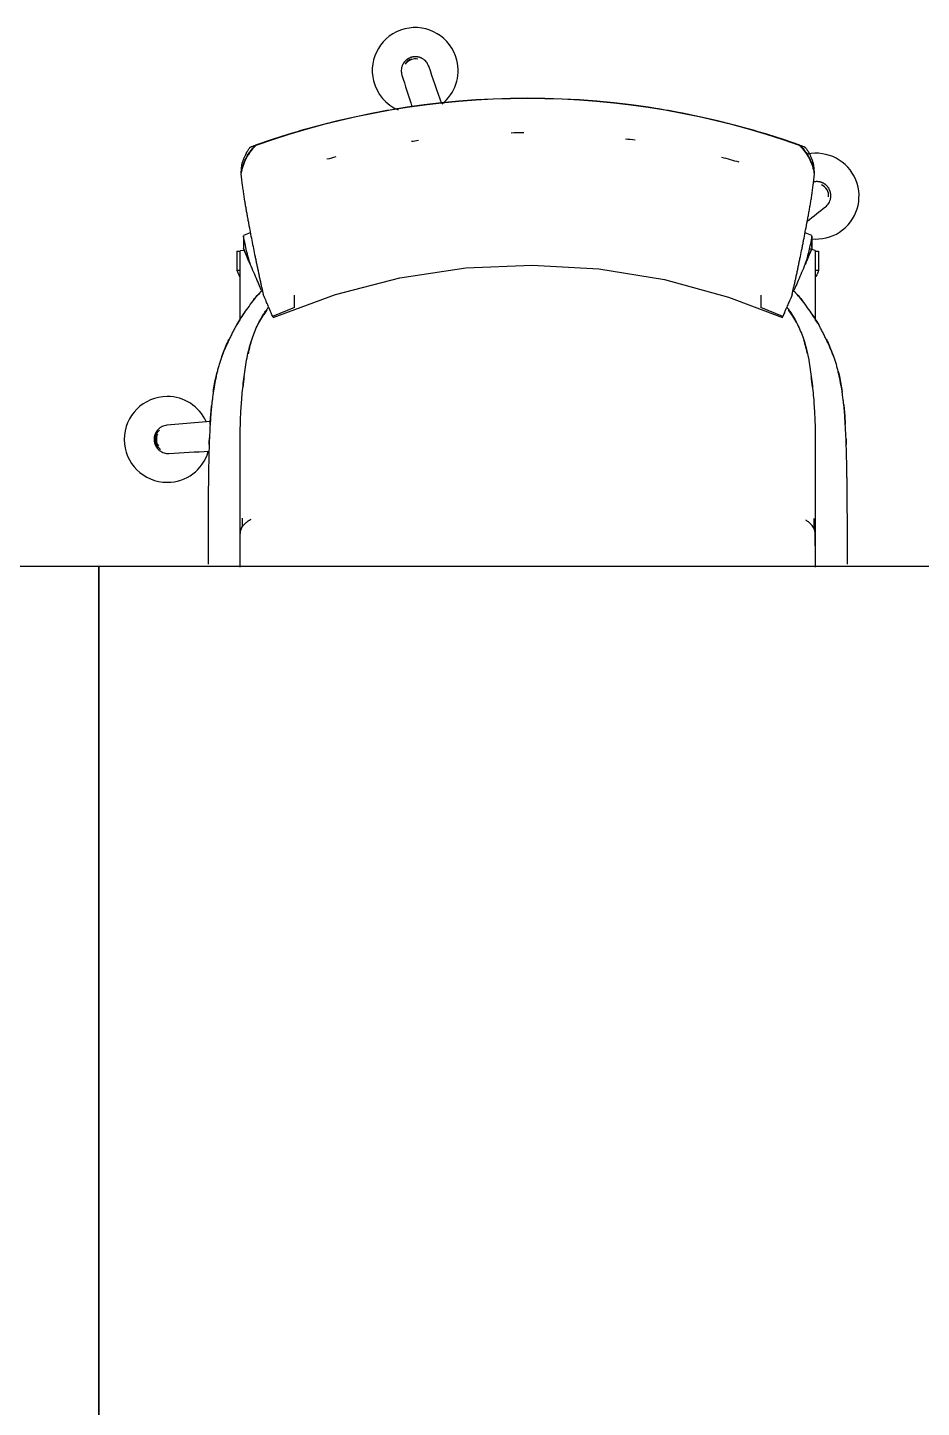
# Model space of a CAD drawing. Extents: x 6433 to 75181, y -2986 to 56414.
# Drawn here: x 27318 to 28152, y 5330 to 6616 of the extents above; entities that cross this region are included whole.
import ezdxf

# ---------------------------------------------------------------- set-up
doc = ezdxf.new("R2010")
doc.units = 0
doc.header["$MEASUREMENT"] = 0
doc.layers.add('A-Furniture', color=252, linetype='CONTINUOUS')

msp = doc.modelspace()

# ---------------------------------------------------------------- linework, layer by layer
at = {"layer": 'A-Furniture'}
for p, q in [((27517.4, 6480.6), (27517.7, 6484.3)), ((27517.7, 6484.3), (27518.2, 6488.5)), ((28051.1, 6488.5), (28051.5, 6484.3)), ((28051.5, 6484.3), (28051.8, 6480.6)), ((27526, 6424.9), (27519.6, 6422.3)), ((27519.6, 6421), (27519.6, 6410.3)), ((28049.6, 6422.3), (28043.2, 6424.9)), ((28049.6, 6421), (28049.6, 6410.3)), ((27513.4, 6407.6), (27513.4, 6390)), ((27513.4, 6407.6), (27516.7, 6407.6)), ((27520.4, 6408.4), (27516.7, 6408)), ((27516.7, 6343.2), (27516.7, 6408)), ((27525.9, 6395.7), (27519.6, 6410.3)), ((28049.6, 6410.3), (28043.3, 6395.7)), ((28052.5, 6408.5), (28047.3, 6409.9)), ((28052.5, 6408.5), (28052.5, 6343.2)), ((28052.5, 6407.6), (28055.8, 6407.6)), ((28055.8, 6407.6), (28055.8, 6390)), ((27665.5, 6382.9), (27726.9, 6392.1)), ((27726.9, 6392.1), (27788.8, 6394.8)), ((27788.8, 6394.8), (27850.8, 6391.2)), ((27513.4, 6390), (27516.7, 6390)), ((27605.4, 6367.5), (27665.5, 6382.9)), ((27850.8, 6391.2), (27912, 6381.2)), ((27912, 6381.2), (27971.9, 6365)), ((28052.5, 6390), (28055.8, 6390)), ((27547.2, 6346), (27605.4, 6367.5)), ((27567.3, 6355.5), (27567.3, 6366.6)), ((28002, 6366.6), (28002, 6355.5)), ((27567.3, 6355.3), (27546.8, 6347)), ((27971.9, 6365), (28022, 6346)), ((28022.4, 6347), (28001.9, 6355.3)), ((27488.9, 6248.9), (27448.3, 6245.5)), ((27516.7, 6166.8), (27516.7, 6232.8)), ((28052.5, 6232.8), (28052.5, 6166.8)), ((27516.7, 6113.9), (27516.7, 6133.1)), ((28052.5, 6133.1), (28052.5, 6113.9)), ((27384.9, 6113.9), (26584.9, 6113.9)), ((28184.9, 6113.9), (27384.9, 6113.9)), ((27384.9, 6113.9), (27384.9, 4613.9)), ((27384.9, 4613.9), (27384.9, 6113.9))]:
    msp.add_line(p, q, dxfattribs=at)
for centre, radius, start, end in [((27679.7, 6576.1), 40, 14.1205, 194.1205), ((27679.7, 6576.1), 11.2, 107.8148, 147.294), ((27679.9, 6575.8), 11.1, 78.6835, 138.1047), ((27679.7, 6576.1), 40, 308.7602, 14.1205), ((27679.7, 6576.1), 40, 194.1205, 246.8324), ((27784.6, 5793.4), 756.8, 70.4087, 109.5913), ((27784.6, 5793.4), 756.6, 70.4283, 109.5717), ((27784.6, 5793.4), 756.8, 98.5762, 100.4636), ((27784.6, 5793.4), 756.8, 79.5364, 81.4238), ((27784.6, 5793.4), 756.8, 104.2936, 106.5011), ((27784.6, 5793.4), 756.8, 73.4989, 75.7064), ((27784.6, 5793.4), 724.6, 98.0854, 98.5946), ((27784.6, 5793.4), 724.6, 90.2883, 91.2195), ((27784.6, 5793.4), 724.6, 82.0566, 82.7751), ((27784.6, 5793.4), 756.8, 109.6226, 110.0111), ((27784.6, 5793.4), 724.6, 104.2902, 104.9752), ((27784.6, 5793.4), 724.6, 74.2051, 75.5357), ((27784.6, 5793.4), 756.8, 69.9889, 70.3774), ((28053.5, 6459), 40, 303.0488, 101.8521), ((28054.1, 6459.4), 11.1, 354.0269, 66.9791), ((28053.5, 6459), 40, 263.974, 303.0488), ((27448.5, 6232.3), 40, 90, 270), ((27448.5, 6232.3), 40, 24.4217, 90), ((27448.5, 6232.3), 11.2, 130.1551, 236.5457), ((27449.5, 6232.4), 11.1, 154.4048, 213.826), ((27448.5, 6232.3), 40, 270, 343.4154)]:
    msp.add_arc(centre, radius, start, end, dxfattribs=at)
for points, knots in [([(27683.7, 6588.4), (27683.5, 6588.5), (27683.1, 6588.6), (27682.6, 6588.7), (27682.3, 6588.7), (27682.1, 6588.8), (27681.8, 6588.8), (27681.5, 6588.9), (27681.1, 6588.9), (27680.7, 6588.9), (27680.3, 6589), (27680.1, 6589), (27680, 6589), (27679.9, 6589), (27679.8, 6589), (27679.7, 6589), (27679.4, 6589), (27679, 6588.9), (27678.5, 6588.9), (27677.8, 6588.8), (27677.1, 6588.7), (27676.4, 6588.5), (27675.9, 6588.3), (27675.4, 6588.2), (27674.6, 6587.9), (27673.9, 6587.5), (27673.3, 6587.2), (27672.8, 6586.9), (27672.4, 6586.7), (27672.2, 6586.5), (27672.1, 6586.4), (27672, 6586.4), (27672, 6586.3), (27671.8, 6586.2), (27671.7, 6586.1), (27671.4, 6585.8), (27671, 6585.6), (27670.8, 6585.3), (27670.6, 6585.1), (27670.5, 6585), (27670.4, 6584.9), (27670.3, 6584.8), (27670.2, 6584.7), (27670, 6584.5), (27669.8, 6584.2), (27669.5, 6583.9), (27669.4, 6583.7), (27669.3, 6583.6)], [-1, -1, -1, -1, -0.916667, -0.875, -0.854167, -0.833333, -0.8125, -0.791667, -0.75, -0.708333, -0.6875, -0.677083, -0.671875, -0.666667, -0.661458, -0.65625, -0.645833, -0.625, -0.604167, -0.583333, -0.541667, -0.520833, -0.5, -0.479167, -0.458333, -0.416667, -0.395833, -0.375, -0.354167, -0.34375, -0.338542, -0.333333, -0.328125, -0.322917, -0.3125, -0.291667, -0.25, -0.208333, -0.1875, -0.177083, -0.166667, -0.15625, -0.145833, -0.125, -0.083333, -0.041667, 0, 0, 0, 0]), ([(27688.4, 6585.8), (27688, 6586.1), (27687.3, 6586.7), (27686.4, 6587.2), (27685.8, 6587.6), (27685.4, 6587.7), (27685.2, 6587.8), (27685.1, 6587.9), (27684.9, 6588), (27684.7, 6588), (27684.5, 6588.1), (27684.3, 6588.2), (27684.1, 6588.3), (27683.9, 6588.3), (27683.8, 6588.4), (27683.7, 6588.4)], [-1, -1, -1, -1, -0.8, -0.6, -0.5, -0.45, -0.4, -0.375, -0.35, -0.3, -0.25, -0.2, -0.15, -0.1, 0, 0, 0, 0]), ([(27669.3, 6583.6), (27669.3, 6583.6), (27669.2, 6583.5), (27669.1, 6583.3), (27669, 6583.2), (27668.9, 6583), (27668.7, 6582.8), (27668.5, 6582.5), (27668.4, 6582.2), (27668.2, 6581.9), (27667.9, 6581.2), (27667.4, 6580.1), (27667.2, 6579.3), (27667.1, 6578.8)], [-1, -1, -1, -1, -0.925, -0.85, -0.8125, -0.775, -0.7, -0.625, -0.5875, -0.55, -0.4, -0.2, 0, 0, 0, 0]), ([(27531.2, 6506.3), (27530.2, 6505.4), (27528.9, 6503.9), (27527.2, 6501.9), (27525.9, 6500.4), (27524.8, 6498.8), (27523.7, 6497.1), (27522.9, 6495.7), (27522.3, 6494.5), (27521.8, 6493.7), (27521.4, 6492.8), (27520.8, 6491.6), (27520.2, 6490.1), (27519.5, 6488.3), (27518.9, 6486.6), (27518.4, 6484.8), (27517.8, 6482.5), (27517.5, 6480.8), (27517.3, 6479.7)], [-1, -1, -1, -1, -0.875, -0.8125, -0.75, -0.6875, -0.625, -0.5625, -0.53125, -0.5, -0.46875, -0.4375, -0.375, -0.3125, -0.25, -0.1875, -0.125, 0, 0, 0, 0]), ([(27530.8, 6506.4), (27529.9, 6505.5), (27528.6, 6504.1), (27527, 6502.2), (27525.8, 6500.6), (27524.7, 6499.1), (27523.7, 6497.5), (27522.9, 6496.1), (27522.3, 6495), (27521.9, 6494.1), (27521.4, 6493.3), (27520.9, 6492.2), (27520.3, 6490.7), (27519.6, 6489), (27519, 6487.3), (27518.5, 6485.6), (27517.9, 6483.4), (27517.6, 6481.7), (27517.4, 6480.6)], [-1, -1, -1, -1, -0.875, -0.8125, -0.75, -0.6875, -0.625, -0.5625, -0.53125, -0.5, -0.46875, -0.4375, -0.375, -0.3125, -0.25, -0.1875, -0.125, 0, 0, 0, 0]), ([(27517.4, 6480.6), (27517.6, 6481.7), (27517.9, 6483.3), (27518.4, 6485.5), (27518.9, 6487.2), (27519.5, 6488.9), (27520.2, 6490.6), (27520.8, 6492), (27521.3, 6493.1), (27521.8, 6493.9), (27522.2, 6494.7), (27522.8, 6495.8), (27523.5, 6497.2), (27524.5, 6498.8), (27525.6, 6500.3), (27526.7, 6501.8), (27528.3, 6503.8), (27529.6, 6505.2), (27530.5, 6506.1)], [-1, -1, -1, -1, -0.875, -0.8125, -0.75, -0.6875, -0.625, -0.5625, -0.53125, -0.5, -0.46875, -0.4375, -0.375, -0.3125, -0.25, -0.1875, -0.125, 0, 0, 0, 0]), ([(27518.2, 6488.5), (27518.4, 6489.4), (27518.8, 6490.8), (27519.4, 6492.3), (27519.7, 6493.2), (27520, 6493.9), (27520.2, 6494.6), (27520.6, 6495.5), (27521.1, 6496.6), (27521.6, 6497.7), (27522.1, 6498.6), (27522.4, 6499.2), (27522.8, 6499.9), (27523.3, 6500.8), (27524.2, 6502.4), (27525, 6503.7), (27525.6, 6504.5)], [-1, -1, -1, -1, -0.833333, -0.75, -0.708333, -0.666667, -0.625, -0.583333, -0.5, -0.416667, -0.375, -0.333333, -0.291667, -0.25, -0.166667, 0, 0, 0, 0]), ([(28051.9, 6479.7), (28051.8, 6480.8), (28051.5, 6482.5), (28050.9, 6484.8), (28050.4, 6486.6), (28049.8, 6488.3), (28049.1, 6490.1), (28048.4, 6491.6), (28047.9, 6492.8), (28047.4, 6493.7), (28047, 6494.5), (28046.3, 6495.7), (28045.5, 6497.1), (28044.4, 6498.8), (28043.3, 6500.4), (28042.1, 6501.9), (28040.4, 6503.9), (28039, 6505.4), (28038.1, 6506.3)], [-1, -1, -1, -1, -0.875, -0.8125, -0.75, -0.6875, -0.625, -0.5625, -0.53125, -0.5, -0.46875, -0.4375, -0.375, -0.3125, -0.25, -0.1875, -0.125, 0, 0, 0, 0]), ([(28051.8, 6480.6), (28051.7, 6481.7), (28051.4, 6483.4), (28050.8, 6485.6), (28050.3, 6487.3), (28049.7, 6489), (28049, 6490.7), (28048.3, 6492.2), (28047.8, 6493.3), (28047.4, 6494.1), (28046.9, 6495), (28046.3, 6496.1), (28045.5, 6497.5), (28044.5, 6499.1), (28043.4, 6500.6), (28042.3, 6502.2), (28040.6, 6504.1), (28039.3, 6505.5), (28038.4, 6506.4)], [-1, -1, -1, -1, -0.875, -0.8125, -0.75, -0.6875, -0.625, -0.5625, -0.53125, -0.5, -0.46875, -0.4375, -0.375, -0.3125, -0.25, -0.1875, -0.125, 0, 0, 0, 0]), ([(28038.8, 6506.1), (28039.7, 6505.2), (28040.9, 6503.8), (28042.5, 6501.8), (28043.6, 6500.3), (28044.7, 6498.8), (28045.7, 6497.2), (28046.5, 6495.8), (28047.1, 6494.7), (28047.5, 6493.9), (28047.9, 6493.1), (28048.4, 6492), (28049, 6490.6), (28049.7, 6488.9), (28050.3, 6487.2), (28050.8, 6485.5), (28051.4, 6483.3), (28051.7, 6481.7), (28051.8, 6480.6)], [-1, -1, -1, -1, -0.875, -0.8125, -0.75, -0.6875, -0.625, -0.5625, -0.53125, -0.5, -0.46875, -0.4375, -0.375, -0.3125, -0.25, -0.1875, -0.125, 0, 0, 0, 0]), ([(28043.6, 6504.5), (28044.2, 6503.7), (28045, 6502.4), (28046, 6500.9), (28046.4, 6500), (28046.8, 6499.3), (28047.2, 6498.7), (28047.6, 6497.8), (28048.1, 6496.6), (28048.6, 6495.5), (28049, 6494.6), (28049.3, 6493.9), (28049.6, 6493.2), (28049.9, 6492.3), (28050.4, 6490.7), (28050.8, 6489.4), (28051.1, 6488.5)], [-1, -1, -1, -1, -0.833333, -0.75, -0.708333, -0.666667, -0.625, -0.583333, -0.5, -0.416667, -0.375, -0.333333, -0.291667, -0.25, -0.166667, 0, 0, 0, 0]), ([(27517.3, 6479.7), (27517.7, 6476), (27518.3, 6470.7), (27519.2, 6464), (27519.9, 6459.2), (27520.6, 6454.7), (27521.3, 6450.4), (27522.1, 6446.2), (27522.8, 6442), (27523.6, 6437.8), (27524.6, 6432.3), (27525.9, 6425.6), (27527.4, 6417.9), (27528.9, 6410.3), (27530.2, 6404), (27531.2, 6399), (27532, 6395.3), (27532.8, 6391.5), (27533.6, 6387.7), (27534.4, 6383.9), (27535.2, 6380.3), (27535.9, 6376.9), (27536.9, 6372.4), (27537.6, 6369.3), (27538.1, 6367.2)], [-1, -1, -1, -1, -0.928571, -0.892857, -0.857143, -0.821429, -0.785714, -0.75, -0.714286, -0.678571, -0.642857, -0.571429, -0.5, -0.428571, -0.357143, -0.321429, -0.285714, -0.25, -0.214286, -0.178571, -0.142857, -0.107143, -0.071429, 0, 0, 0, 0]), ([(28031.1, 6367.2), (28031.6, 6369.3), (28032.3, 6372.4), (28033.3, 6376.9), (28034.1, 6380.3), (28034.8, 6383.9), (28035.7, 6387.7), (28036.5, 6391.5), (28037.3, 6395.3), (28038, 6399), (28039.1, 6404), (28040.1, 6409), (28041.1, 6414.1), (28042.1, 6419.1), (28043.3, 6425.6), (28044.6, 6432.3), (28045.7, 6437.8), (28046.4, 6442), (28047.2, 6446.2), (28047.9, 6450.4), (28048.7, 6454.7), (28049.4, 6459.2), (28050, 6464), (28050.9, 6470.7), (28051.5, 6476), (28051.9, 6479.7)], [-1, -1, -1, -1, -0.928571, -0.892857, -0.857143, -0.821429, -0.785714, -0.75, -0.714286, -0.678571, -0.642857, -0.571429, -0.535714, -0.5, -0.428571, -0.357143, -0.321429, -0.285714, -0.25, -0.214286, -0.178571, -0.142857, -0.107143, -0.071429, 0, 0, 0, 0]), ([(28058.1, 6471.9), (28058, 6471.9), (28057.9, 6472), (28057.7, 6472), (28057.5, 6472.1), (28057.3, 6472.1), (28057.1, 6472.2), (28056.7, 6472.3), (28056.5, 6472.3), (28056.1, 6472.4), (28055.3, 6472.5), (28054.2, 6472.6), (28053.3, 6472.5), (28052.8, 6472.5)], [-1, -1, -1, -1, -0.925, -0.85, -0.8125, -0.775, -0.7, -0.625, -0.5875, -0.55, -0.4, -0.2, 0, 0, 0, 0]), ([(28067.2, 6459.8), (28067.2, 6460.1), (28067.2, 6460.5), (28067.2, 6461), (28067.1, 6461.3), (28067.1, 6461.5), (28067, 6461.7), (28067, 6462), (28066.9, 6462.4), (28066.8, 6462.9), (28066.7, 6463.2), (28066.6, 6463.4), (28066.6, 6463.5), (28066.5, 6463.6), (28066.5, 6463.7), (28066.5, 6463.9), (28066.4, 6464.1), (28066.2, 6464.5), (28066, 6464.9), (28065.7, 6465.5), (28065.4, 6466.2), (28065, 6466.8), (28064.7, 6467.2), (28064.3, 6467.7), (28063.8, 6468.2), (28063.3, 6468.8), (28062.7, 6469.3), (28062.3, 6469.7), (28062, 6469.9), (28061.8, 6470.1), (28061.6, 6470.2), (28061.5, 6470.2), (28061.5, 6470.3), (28061.4, 6470.4), (28061.2, 6470.5), (28060.9, 6470.7), (28060.5, 6470.9), (28060.1, 6471.1), (28059.9, 6471.2), (28059.8, 6471.3), (28059.7, 6471.3), (28059.5, 6471.4), (28059.4, 6471.4), (28059.2, 6471.5), (28058.8, 6471.7), (28058.4, 6471.8), (28058.2, 6471.9), (28058.1, 6471.9)], [-1, -1, -1, -1, -0.916667, -0.875, -0.854167, -0.833333, -0.8125, -0.791667, -0.75, -0.708333, -0.6875, -0.677083, -0.671875, -0.666667, -0.661458, -0.65625, -0.645833, -0.625, -0.604167, -0.583333, -0.541667, -0.520833, -0.5, -0.479167, -0.458333, -0.416667, -0.395833, -0.375, -0.354167, -0.34375, -0.338542, -0.333333, -0.328125, -0.322917, -0.3125, -0.291667, -0.25, -0.208333, -0.1875, -0.177083, -0.166667, -0.15625, -0.145833, -0.125, -0.083333, -0.041667, 0, 0, 0, 0]), ([(28066.3, 6454.6), (28066.5, 6455), (28066.8, 6455.9), (28067, 6456.9), (28067.1, 6457.6), (28067.2, 6458), (28067.2, 6458.2), (28067.2, 6458.4), (28067.2, 6458.6), (28067.2, 6458.8), (28067.2, 6459), (28067.2, 6459.2), (28067.3, 6459.4), (28067.2, 6459.6), (28067.2, 6459.8), (28067.2, 6459.8)], [-1, -1, -1, -1, -0.8, -0.6, -0.5, -0.45, -0.4, -0.375, -0.35, -0.3, -0.25, -0.2, -0.15, -0.1, 0, 0, 0, 0]), ([(28049.6, 6419.9), (28049.6, 6420.5), (28049.6, 6421.3), (28049.6, 6421.9), (28049.6, 6422), (28049.6, 6422)], [0.4444444, 0.4444444, 0.4444444, 0.4444444, 0.5833333, 0.6527778, 0.6666667, 0.6666667, 0.6666667, 0.6666667]), ([(27519.6, 6410.3), (27521.1, 6406.9), (27523.2, 6401.9), (27525.3, 6397), (27525.9, 6395.6)], [-1, -1, -1, -1, -0.94117647, -0.91762986, -0.91762986, -0.91762986, -0.91762986]), ([(27525.9, 6395.6), (27525.3, 6397), (27523.2, 6401.9), (27521.1, 6406.9), (27519.6, 6410.3)], [-0.08237014, -0.08237014, -0.08237014, -0.08237014, -0.05882353, 0, 0, 0, 0]), ([(28043.3, 6395.6), (28043.9, 6397), (28046, 6401.9), (28048.1, 6406.9), (28049.6, 6410.3)], [-0.08237256, -0.08237256, -0.08237256, -0.08237256, -0.05882353, 0, 0, 0, 0]), ([(28049.6, 6410.3), (28048.1, 6406.9), (28046, 6401.9), (28043.9, 6397), (28043.3, 6395.6)], [-1, -1, -1, -1, -0.94117647, -0.91762744, -0.91762744, -0.91762744, -0.91762744]), ([(27536.5, 6371), (27536.1, 6371.9), (27534.9, 6374.8), (27532.5, 6380.4), (27529.3, 6387.7), (27527.1, 6393), (27525.9, 6395.7)], [-0.7, -0.7, -0.7, -0.7, -0.6, -0.4, -0.2, 0, 0, 0, 0]), ([(28043.3, 6395.7), (28042.2, 6393), (28039.9, 6387.7), (28036.8, 6380.4), (28034.4, 6374.9), (28033.1, 6371.9), (28032.7, 6371)], [-1, -1, -1, -1, -0.8, -0.6, -0.4, -0.3, -0.3, -0.3, -0.3]), ([(27536.9, 6371), (27536.2, 6370.3), (27531.9, 6365.8), (27526.3, 6358.8), (27520.2, 6350.2), (27515.9, 6343.6), (27512.6, 6337.9), (27510.1, 6333.3), (27508.3, 6329.8), (27506.6, 6326.2), (27504.4, 6321.5), (27501.8, 6315.7), (27499.4, 6309.8), (27497.8, 6304.9), (27496.6, 6301), (27495.5, 6297), (27494.3, 6291.8), (27492.9, 6285.2), (27491.8, 6278.5), (27491, 6273.1), (27490.5, 6268.9), (27490, 6264.8), (27489.4, 6259.5), (27489, 6253.2), (27488.5, 6245.9), (27488.1, 6238.6), (27487.8, 6231.2), (27487.5, 6223.8), (27487.3, 6216.2), (27487.2, 6209.7), (27487.1, 6204.2), (27487, 6200), (27487, 6196), (27486.9, 6192.6), (27486.9, 6189.7), (27486.8, 6186.4), (27486.8, 6182.3), (27486.8, 6177.4), (27486.7, 6172.5), (27486.7, 6167.8), (27486.7, 6164.1), (27486.7, 6161), (27486.7, 6157.9), (27486.7, 6153.9), (27486.6, 6149.5), (27486.6, 6145.7), (27486.6, 6142.6), (27486.6, 6140.5), (27486.6, 6138.7), (27486.6, 6137.3), (27486.6, 6135.6), (27486.6, 6133.3), (27486.6, 6131.1), (27486.6, 6129.3), (27486.6, 6127.5), (27486.6, 6125.1), (27486.6, 6122.1), (27486.6, 6120.4), (27486.6, 6119.3), (27486.6, 6117.6), (27486.6, 6116.4), (27486.6, 6115.9)], [0.3653943, 0.3653943, 0.3653943, 0.3653943, 0.3695652, 0.3913043, 0.4021739, 0.4130435, 0.423913, 0.4293478, 0.4347826, 0.4402174, 0.4456522, 0.4565217, 0.4673913, 0.4728261, 0.4782609, 0.4836957, 0.4891304, 0.5, 0.5108696, 0.5163043, 0.5217391, 0.5271739, 0.5326087, 0.5434783, 0.5543478, 0.5652174, 0.576087, 0.5869565, 0.5978261, 0.6086957, 0.6141304, 0.6195652, 0.625, 0.6304348, 0.6358696, 0.6413043, 0.6467391, 0.6521739, 0.6576087, 0.6630435, 0.6684783, 0.673913, 0.6793478, 0.6847826, 0.6902174, 0.6956522, 0.6983696, 0.701087, 0.7038043, 0.7065217, 0.7092391, 0.7119565, 0.7146739, 0.7173913, 0.7201087, 0.7228261, 0.7282609, 0.7309783, 0.7336957, 0.736413, 0.7391304, 0.7391304, 0.7391304, 0.7391304]), ([(27528.6, 6361.6), (27529, 6362.3), (27531.1, 6364.8), (27533.9, 6368), (27536.3, 6370.4), (27537.1, 6371.2)], [0.61124881, 0.61124881, 0.61124881, 0.61124881, 0.61458333, 0.625, 0.62948281, 0.62948281, 0.62948281, 0.62948281]), ([(28032.2, 6371.2), (28032.9, 6370.4), (28035.4, 6368), (28038.2, 6364.8), (28040.2, 6362.3), (28040.7, 6361.6)], [0.37051719, 0.37051719, 0.37051719, 0.37051719, 0.375, 0.38541667, 0.38875119, 0.38875119, 0.38875119, 0.38875119]), ([(28082.6, 6115.9), (28082.6, 6116.4), (28082.6, 6117.6), (28082.6, 6119.3), (28082.6, 6120.4), (28082.6, 6122.1), (28082.6, 6125.1), (28082.6, 6127.5), (28082.6, 6129.3), (28082.6, 6131.1), (28082.6, 6133.3), (28082.6, 6135.6), (28082.6, 6137.3), (28082.6, 6138.7), (28082.6, 6140.5), (28082.6, 6142.6), (28082.6, 6145.7), (28082.6, 6149.5), (28082.6, 6153.9), (28082.6, 6157.9), (28082.6, 6161), (28082.6, 6164.1), (28082.5, 6167.8), (28082.5, 6172.5), (28082.5, 6177.4), (28082.4, 6182.3), (28082.4, 6186.4), (28082.4, 6189.7), (28082.3, 6192.6), (28082.3, 6196), (28082.2, 6200), (28082.2, 6204.2), (28082.1, 6209.7), (28081.9, 6216.2), (28081.7, 6223.8), (28081.5, 6231.2), (28081.1, 6238.6), (28080.7, 6245.9), (28080.3, 6253.2), (28079.8, 6259.5), (28079.3, 6264.8), (28078.8, 6268.9), (28078.2, 6273.1), (28077.5, 6278.5), (28076.3, 6285.2), (28075, 6291.8), (28073.7, 6297), (28072.7, 6301), (28071.5, 6304.9), (28069.8, 6309.8), (28067.5, 6315.7), (28064.9, 6321.5), (28062.6, 6326.2), (28060.9, 6329.8), (28059.1, 6333.3), (28056.6, 6337.9), (28053.3, 6343.6), (28049, 6350.2), (28042.9, 6358.8), (28037.3, 6365.8), (28033, 6370.3), (28032.4, 6371)], [0.2608696, 0.2608696, 0.2608696, 0.2608696, 0.263587, 0.2663043, 0.2690217, 0.2717391, 0.2771739, 0.2798913, 0.2826087, 0.2853261, 0.2880435, 0.2907609, 0.2934783, 0.2961957, 0.298913, 0.3016304, 0.3043478, 0.3097826, 0.3152174, 0.3206522, 0.326087, 0.3315217, 0.3369565, 0.3423913, 0.3478261, 0.3532609, 0.3586957, 0.3641304, 0.3695652, 0.375, 0.3804348, 0.3858696, 0.3913043, 0.4021739, 0.4130435, 0.423913, 0.4347826, 0.4456522, 0.4565217, 0.4673913, 0.4728261, 0.4782609, 0.4836957, 0.4891304, 0.5, 0.5108696, 0.5163043, 0.5217391, 0.5271739, 0.5326087, 0.5434783, 0.5543478, 0.5597826, 0.5652174, 0.5706522, 0.576087, 0.5869565, 0.5978261, 0.6086957, 0.6304348, 0.6346057, 0.6346057, 0.6346057, 0.6346057]), ([(27516.6, 6113.3), (27516.6, 6113.4), (27516.6, 6114), (27516.6, 6115.2), (27516.6, 6117), (27516.6, 6118.4), (27516.6, 6119.3), (27516.6, 6120.2), (27516.6, 6121.1), (27516.6, 6122.6), (27516.6, 6124.7), (27516.6, 6126.5), (27516.6, 6128.3), (27516.6, 6130), (27516.6, 6131.9), (27516.6, 6134.1), (27516.6, 6136.2), (27516.6, 6137.7), (27516.6, 6139.1), (27516.6, 6140.8), (27516.6, 6142.8), (27516.6, 6145.7), (27516.6, 6149.1), (27516.6, 6153.4), (27516.6, 6157.3), (27516.6, 6160.5), (27516.6, 6163.6), (27516.6, 6168.6), (27516.6, 6175.9), (27516.6, 6182.7), (27516.6, 6186.8), (27516.6, 6189.9), (27516.6, 6192.7), (27516.6, 6195.8), (27516.6, 6200.4), (27516.6, 6205.4), (27516.6, 6210.2), (27516.6, 6214.9), (27516.6, 6220.3), (27516.6, 6226.5), (27516.6, 6232.6), (27516.6, 6238.6), (27516.7, 6244.8), (27516.9, 6251.5), (27517.3, 6259), (27517.8, 6267), (27518.5, 6275.6), (27519.4, 6284.4), (27520.6, 6293.2), (27521.8, 6302), (27523.3, 6310.4), (27525.3, 6318.6), (27527.6, 6326.1), (27530.1, 6332.9), (27532.6, 6338.4), (27534.8, 6342.7), (27536.6, 6346), (27538.6, 6349.3), (27540.7, 6352.4), (27542.1, 6354.3), (27542.8, 6355.2)], [0.265434, 0.265434, 0.265434, 0.265434, 0.2663043, 0.2690217, 0.2717391, 0.2744565, 0.2758152, 0.2771739, 0.2798913, 0.2826087, 0.2853261, 0.2880435, 0.2907609, 0.2934783, 0.2961957, 0.298913, 0.3016304, 0.3043478, 0.3070652, 0.3097826, 0.3125, 0.3152174, 0.3206522, 0.326087, 0.3315217, 0.3369565, 0.3423913, 0.3478261, 0.3586957, 0.3641304, 0.3695652, 0.375, 0.3804348, 0.3858696, 0.3913043, 0.4021739, 0.4076087, 0.4130435, 0.423913, 0.4347826, 0.4456522, 0.4565217, 0.4673913, 0.4782609, 0.4891304, 0.5, 0.5108696, 0.5217391, 0.5326087, 0.5434783, 0.5543478, 0.5652174, 0.576087, 0.5869565, 0.5978261, 0.6032609, 0.6086957, 0.6141304, 0.6195652, 0.6245261, 0.6245261, 0.6245261, 0.6245261]), ([(27541.6, 6353.2), (27541.6, 6353.1), (27540.1, 6351.1), (27537.4, 6347.1), (27534.9, 6342.9), (27533.8, 6340.8), (27533.7, 6340.7)], [0.38494072, 0.38494072, 0.38494072, 0.38494072, 0.38541667, 0.39583333, 0.40625, 0.40666493, 0.40666493, 0.40666493, 0.40666493]), ([(28026.4, 6355.2), (28027.1, 6354.3), (28028.6, 6352.4), (28030.6, 6349.3), (28032.6, 6346), (28034.4, 6342.7), (28036.7, 6338.4), (28039.1, 6332.9), (28041.7, 6326.1), (28044, 6318.6), (28045.9, 6310.4), (28047.4, 6302), (28048.7, 6293.2), (28049.8, 6284.4), (28050.7, 6275.6), (28051.4, 6267), (28051.9, 6259), (28052.3, 6251.5), (28052.6, 6244.8), (28052.6, 6238.6), (28052.6, 6232.6), (28052.6, 6226.5), (28052.7, 6220.3), (28052.7, 6214.9), (28052.6, 6210.2), (28052.6, 6205.4), (28052.6, 6200.4), (28052.6, 6195.8), (28052.6, 6192.7), (28052.6, 6189.9), (28052.6, 6186.8), (28052.6, 6182.7), (28052.6, 6175.9), (28052.6, 6168.6), (28052.6, 6163.6), (28052.6, 6160.5), (28052.6, 6157.3), (28052.6, 6153.4), (28052.6, 6149.1), (28052.6, 6145.7), (28052.6, 6142.8), (28052.6, 6140.8), (28052.6, 6139.1), (28052.6, 6137.7), (28052.6, 6136.2), (28052.6, 6134.1), (28052.6, 6131.9), (28052.6, 6130), (28052.6, 6128.3), (28052.6, 6126.5), (28052.6, 6124.7), (28052.6, 6122.6), (28052.6, 6121.1), (28052.6, 6120.2), (28052.6, 6119.3), (28052.6, 6118.4), (28052.6, 6117), (28052.6, 6115.2), (28052.6, 6114), (28052.6, 6113.4), (28052.6, 6113.3)], [0.3754739, 0.3754739, 0.3754739, 0.3754739, 0.3804348, 0.3858696, 0.3913043, 0.3967391, 0.4021739, 0.4130435, 0.423913, 0.4347826, 0.4456522, 0.4565217, 0.4673913, 0.4782609, 0.4891304, 0.5, 0.5108696, 0.5217391, 0.5326087, 0.5434783, 0.5543478, 0.5652174, 0.576087, 0.5869565, 0.5923913, 0.5978261, 0.6086957, 0.6141304, 0.6195652, 0.625, 0.6304348, 0.6358696, 0.6413043, 0.6521739, 0.6576087, 0.6630435, 0.6684783, 0.673913, 0.6793478, 0.6847826, 0.6875, 0.6902174, 0.6929348, 0.6956522, 0.6983696, 0.701087, 0.7038043, 0.7065217, 0.7092391, 0.7119565, 0.7146739, 0.7173913, 0.7201087, 0.7228261, 0.7241848, 0.7255435, 0.7282609, 0.7309783, 0.7336957, 0.734566, 0.734566, 0.734566, 0.734566]), ([(28035.5, 6340.7), (28035.5, 6340.8), (28034.3, 6342.9), (28031.8, 6347.1), (28029.1, 6351.1), (28027.7, 6353.1), (28027.6, 6353.2)], [0.59333507, 0.59333507, 0.59333507, 0.59333507, 0.59375, 0.60416667, 0.61458333, 0.61505928, 0.61505928, 0.61505928, 0.61505928]), ([(27512, 6336.8), (27512.5, 6337.5), (27514.1, 6340.4), (27516.9, 6344.8), (27519.3, 6348.5), (27520.3, 6350.1)], [0.56930885, 0.56930885, 0.56930885, 0.56930885, 0.57291667, 0.58333333, 0.59148312, 0.59148312, 0.59148312, 0.59148312]), ([(28048.9, 6350.1), (28050, 6348.5), (28052.4, 6344.8), (28055.1, 6340.4), (28056.8, 6337.5), (28057.2, 6336.8)], [0.40851688, 0.40851688, 0.40851688, 0.40851688, 0.41666667, 0.42708333, 0.43069115, 0.43069115, 0.43069115, 0.43069115]), ([(27499.5, 6309.7), (27500.7, 6312.9), (27502.7, 6318.2), (27505.1, 6323.4), (27506.1, 6325.6)], [0.52726515, 0.52726515, 0.52726515, 0.52726515, 0.54166667, 0.55157401, 0.55157401, 0.55157401, 0.55157401]), ([(27527.1, 6324.9), (27526.8, 6323.8), (27525.8, 6320.4), (27524.8, 6316.1), (27524.1, 6313), (27523.9, 6312.2)], [0.43216245, 0.43216245, 0.43216245, 0.43216245, 0.4375, 0.44791667, 0.45133306, 0.45133306, 0.45133306, 0.45133306]), ([(28045.3, 6312.2), (28045.2, 6313), (28044.5, 6316.1), (28043.4, 6320.4), (28042.5, 6323.8), (28042.1, 6324.9)], [0.54866694, 0.54866694, 0.54866694, 0.54866694, 0.55208333, 0.5625, 0.56783755, 0.56783755, 0.56783755, 0.56783755]), ([(28063.1, 6325.6), (28064.1, 6323.4), (28066.5, 6318.2), (28068.6, 6312.9), (28069.7, 6309.7)], [0.44842599, 0.44842599, 0.44842599, 0.44842599, 0.45833333, 0.47273485, 0.47273485, 0.47273485, 0.47273485]), ([(27491.5, 6276.9), (27491.9, 6279.3), (27492.6, 6284.1), (27493.9, 6290.4), (27494.9, 6294.4), (27495.3, 6295.9)], [0.47965584, 0.47965584, 0.47965584, 0.47965584, 0.48958333, 0.5, 0.50681696, 0.50681696, 0.50681696, 0.50681696]), ([(27520.2, 6290.7), (27520, 6288.9), (27519.6, 6285.7), (27519.3, 6282.5), (27519.1, 6281.1)], [0.48211362, 0.48211362, 0.48211362, 0.48211362, 0.48958333, 0.49574199, 0.49574199, 0.49574199, 0.49574199]), ([(28050.1, 6281.1), (28050, 6282.5), (28049.6, 6285.7), (28049.2, 6288.9), (28049, 6290.7)], [0.50425801, 0.50425801, 0.50425801, 0.50425801, 0.51041667, 0.51788638, 0.51788638, 0.51788638, 0.51788638]), ([(28074, 6295.9), (28074.4, 6294.4), (28075.4, 6290.4), (28076.6, 6284.1), (28077.4, 6279.3), (28077.7, 6276.9)], [0.49318304, 0.49318304, 0.49318304, 0.49318304, 0.5, 0.51041667, 0.52034416, 0.52034416, 0.52034416, 0.52034416]), ([(27488.5, 6246.3), (27488.5, 6246.8), (27488.7, 6249.7), (27489, 6254.8), (27489.6, 6260.4), (27489.9, 6263.7), (27490, 6264.6)], [0.43499292, 0.43499292, 0.43499292, 0.43499292, 0.4375, 0.44791667, 0.45833333, 0.46216604, 0.46216604, 0.46216604, 0.46216604]), ([(28079.2, 6264.6), (28079.3, 6263.7), (28079.7, 6260.4), (28080.2, 6254.8), (28080.5, 6249.7), (28080.7, 6246.8), (28080.7, 6246.3)], [0.53783396, 0.53783396, 0.53783396, 0.53783396, 0.54166667, 0.55208333, 0.5625, 0.56500708, 0.56500708, 0.56500708, 0.56500708]), ([(27438.2, 6239.2), (27438.1, 6239), (27437.9, 6238.6), (27437.7, 6238.2), (27437.5, 6237.9), (27437.4, 6237.7), (27437.3, 6237.5), (27437.2, 6237.2), (27437.1, 6236.8), (27436.9, 6236.4), (27436.8, 6236), (27436.8, 6235.8), (27436.7, 6235.7), (27436.7, 6235.6), (27436.7, 6235.5), (27436.7, 6235.4), (27436.6, 6235.1), (27436.5, 6234.8), (27436.4, 6234.3), (27436.4, 6233.6), (27436.3, 6232.8), (27436.3, 6232.1), (27436.3, 6231.6), (27436.4, 6231), (27436.5, 6230.3), (27436.6, 6229.5), (27436.8, 6228.8), (27437, 6228.2), (27437.1, 6227.8), (27437.2, 6227.6), (27437.3, 6227.5), (27437.3, 6227.4), (27437.3, 6227.3), (27437.4, 6227.1), (27437.5, 6227), (27437.6, 6226.6), (27437.8, 6226.2), (27438, 6225.9), (27438.2, 6225.6), (27438.2, 6225.5), (27438.3, 6225.4), (27438.4, 6225.3), (27438.4, 6225.2), (27438.6, 6225), (27438.8, 6224.7), (27439, 6224.3), (27439.2, 6224.1), (27439.3, 6224)], [-1, -1, -1, -1, -0.916667, -0.875, -0.854167, -0.833333, -0.8125, -0.791667, -0.75, -0.708333, -0.6875, -0.677083, -0.671875, -0.666667, -0.661458, -0.65625, -0.645833, -0.625, -0.604167, -0.583333, -0.541667, -0.520833, -0.5, -0.479167, -0.458333, -0.416667, -0.395833, -0.375, -0.354167, -0.34375, -0.338542, -0.333333, -0.328125, -0.322917, -0.3125, -0.291667, -0.25, -0.208333, -0.1875, -0.177083, -0.166667, -0.15625, -0.145833, -0.125, -0.083333, -0.041667, 0, 0, 0, 0]), ([(27441.8, 6243.1), (27441.5, 6242.8), (27440.7, 6242.2), (27440, 6241.5), (27439.5, 6241), (27439.3, 6240.7), (27439.1, 6240.5), (27439, 6240.4), (27438.9, 6240.2), (27438.8, 6240.1), (27438.7, 6239.9), (27438.5, 6239.7), (27438.4, 6239.5), (27438.3, 6239.4), (27438.3, 6239.2), (27438.2, 6239.2)], [-1, -1, -1, -1, -0.8, -0.6, -0.5, -0.45, -0.4, -0.375, -0.35, -0.3, -0.25, -0.2, -0.15, -0.1, 0, 0, 0, 0]), ([(28081.3, 6233.8), (28081.4, 6232.5), (28081.5, 6230.4), (28081.6, 6228.3), (28081.6, 6227.4)], [0.583333333, 0.583333333, 0.583333333, 0.583333333, 0.588541667, 0.59241184, 0.59241184, 0.59241184, 0.59241184]), ([(27439.3, 6224), (27439.3, 6224), (27439.4, 6223.9), (27439.5, 6223.8), (27439.6, 6223.6), (27439.8, 6223.5), (27440, 6223.3), (27440.2, 6223), (27440.4, 6222.8), (27440.7, 6222.6), (27441.3, 6222.1), (27442.2, 6221.4), (27443, 6220.9), (27443.4, 6220.7)], [-1, -1, -1, -1, -0.925, -0.85, -0.8125, -0.775, -0.7, -0.625, -0.5875, -0.55, -0.4, -0.2, 0, 0, 0, 0]), ([(27518.2, 6150.6), (27517.8, 6150.1), (27516.7, 6148), (27516.4, 6146), (27516.7, 6144.5)], [0.92458259, 0.92458259, 0.92458259, 0.92458259, 0.94444444, 1, 1, 1, 1]), ([(27526.4, 6157.6), (27526.1, 6157.4), (27525.6, 6157.1), (27524.6, 6156.5), (27523, 6155.4), (27521.2, 6154), (27519.7, 6152.4), (27519, 6151.5), (27518.7, 6151)], [0.8888889, 0.8888889, 0.8888889, 0.8888889, 0.8958333, 0.9027778, 0.9166667, 0.9444444, 0.9722222, 1, 1, 1, 1]), ([(28051.5, 6149.2), (28051.3, 6149.8), (28050.6, 6151), (28049.1, 6152.9), (28047.4, 6154.5), (28045.8, 6155.7), (28044.8, 6156.4), (28044.3, 6156.7), (28044, 6156.9)], [0, 0, 0, 0, 0.0277778, 0.0555556, 0.0833333, 0.0972222, 0.1041667, 0.1111111, 0.1111111, 0.1111111, 0.1111111]), ([(28051, 6150.6), (28051.4, 6150.1), (28052.6, 6148), (28052.8, 6146), (28052.5, 6144.5)], [-0.07541741, -0.07541741, -0.07541741, -0.07541741, -0.05555556, 0, 0, 0, 0])]:
    msp.add_open_spline(points, degree=3, knots=knots, dxfattribs=at)
for points in [[(27692.3, 6580.1), (27692, 6580.9), (27691.4, 6582.3), (27690.1, 6584.2), (27689, 6585.3), (27688.4, 6585.8)], [(27667.1, 6578.8), (27666.9, 6578), (27666.7, 6576.5), (27666.8, 6574.1), (27667.1, 6572.6), (27667.3, 6571.9)], [(27667.3, 6571.9), (27670.4, 6562), (27673.5, 6552.2), (27676.7, 6542.4)], [(27704.5, 6545.1), (27700.5, 6556.8), (27696.4, 6568.5), (27692.3, 6580.1)], [(27525.6, 6504.5), (27526.3, 6504.8), (27527.9, 6505.4), (27529.8, 6506), (27530.8, 6506.4)], [(28038.4, 6506.4), (28039.4, 6506), (28041.4, 6505.4), (28042.9, 6504.8), (28043.6, 6504.5)], [(27518.6, 6485.2), (27518.4, 6486.3), (27518.3, 6487.4), (27518.2, 6488.5)], [(28051.1, 6488.5), (28050.9, 6487.4), (28050.8, 6486.3), (28050.7, 6485.2)], [(28052.8, 6472.5), (28052, 6472.4), (28051.2, 6472.2), (28050.5, 6472)], [(28045.2, 6435.7), (28050.9, 6440.2), (28056.6, 6444.6), (28062.2, 6449.1)], [(28062.2, 6449.1), (28062.8, 6449.5), (28064, 6450.6), (28065.4, 6452.5), (28066.1, 6453.9), (28066.3, 6454.6)], [(27519.6, 6422), (27519.6, 6421.9), (27519.6, 6421.3), (27519.6, 6420.4), (27519.6, 6419.9)], [(27519.6, 6421), (27519.6, 6421.4), (27519.6, 6421.7), (27519.6, 6421.9)], [(27519.7, 6420.7), (27519.7, 6420.8), (27519.6, 6420.9), (27519.6, 6421)], [(27519.7, 6420.3), (27520.7, 6415.1), (27522.6, 6405.8), (27524.8, 6398.7), (27525.9, 6395.7)], [(28043.3, 6395.7), (28044.5, 6398.7), (28046.6, 6405.8), (28048.6, 6415.1), (28049.5, 6420.3)], [(28049.6, 6421.9), (28049.6, 6421.7), (28049.6, 6421.4), (28049.6, 6421)], [(28049.6, 6421), (28049.6, 6420.9), (28049.6, 6420.8), (28049.6, 6420.7)], [(27519.6, 6413.8), (27519.6, 6413), (27519.6, 6412.2), (27519.6, 6411.4)], [(28049.6, 6411.4), (28049.6, 6412.2), (28049.6, 6413), (28049.6, 6413.8)], [(27513.4, 6390), (27514.1, 6388), (27515, 6386), (27516, 6384.2)], [(28055.8, 6390), (28055.1, 6388), (28054.3, 6386), (28053.3, 6384.2)], [(27546.2, 6348.4), (27546, 6349), (27545.4, 6350.3), (27544.3, 6352.9), (27542.7, 6356.5), (27540.8, 6361.1), (27539.1, 6365), (27538.1, 6367.2)], [(28031.1, 6367.2), (28030.2, 6365), (28028.5, 6361.1), (28026.5, 6356.5), (28025, 6352.9), (28023.8, 6350.3), (28023, 6348.3), (28022.3, 6346.8), (28022.1, 6346.2), (28022, 6346.1)], [(27547.2, 6346.1), (27547.2, 6346.2), (27546.9, 6346.8), (27546.5, 6347.8), (27546.2, 6348.4)], [(27448.3, 6245.5), (27447.5, 6245.4), (27446, 6245.1), (27443.8, 6244.3), (27442.5, 6243.5), (27441.8, 6243.1)], [(27487.7, 6227.4), (27487.7, 6229.5), (27487.8, 6231.6), (27487.9, 6233.8)], [(27443.4, 6220.7), (27444.1, 6220.3), (27445.6, 6219.7), (27447.9, 6219.2), (27449.4, 6219.2), (27450.2, 6219.2)], [(27450.2, 6219.2), (27462.7, 6219.9), (27475.1, 6220.7), (27487.6, 6221.4)], [(27516.7, 6144.5), (27516.7, 6145.5), (27516.9, 6147.6), (27518, 6149.9), (27518.7, 6151)], [(27518.7, 6151), (27518.7, 6153.5), (27518.7, 6156.2), (27518.7, 6158.8)], [(28051.5, 6158.7), (28051.5, 6155.4), (28051.5, 6152.2), (28051.5, 6149.2)], [(28052.5, 6144.5), (28052.6, 6145.2), (28052.4, 6146.8), (28051.9, 6148.4), (28051.5, 6149.2)], [(27516.7, 6133.1), (27516.7, 6136.5), (27516.7, 6140.3), (27516.7, 6144.5)], [(28052.5, 6133.1), (28052.5, 6136.5), (28052.5, 6140.3), (28052.5, 6144.5)]]:
    msp.add_open_spline(points, degree=3, dxfattribs=at)

doc.saveas('drawing.dxf')
